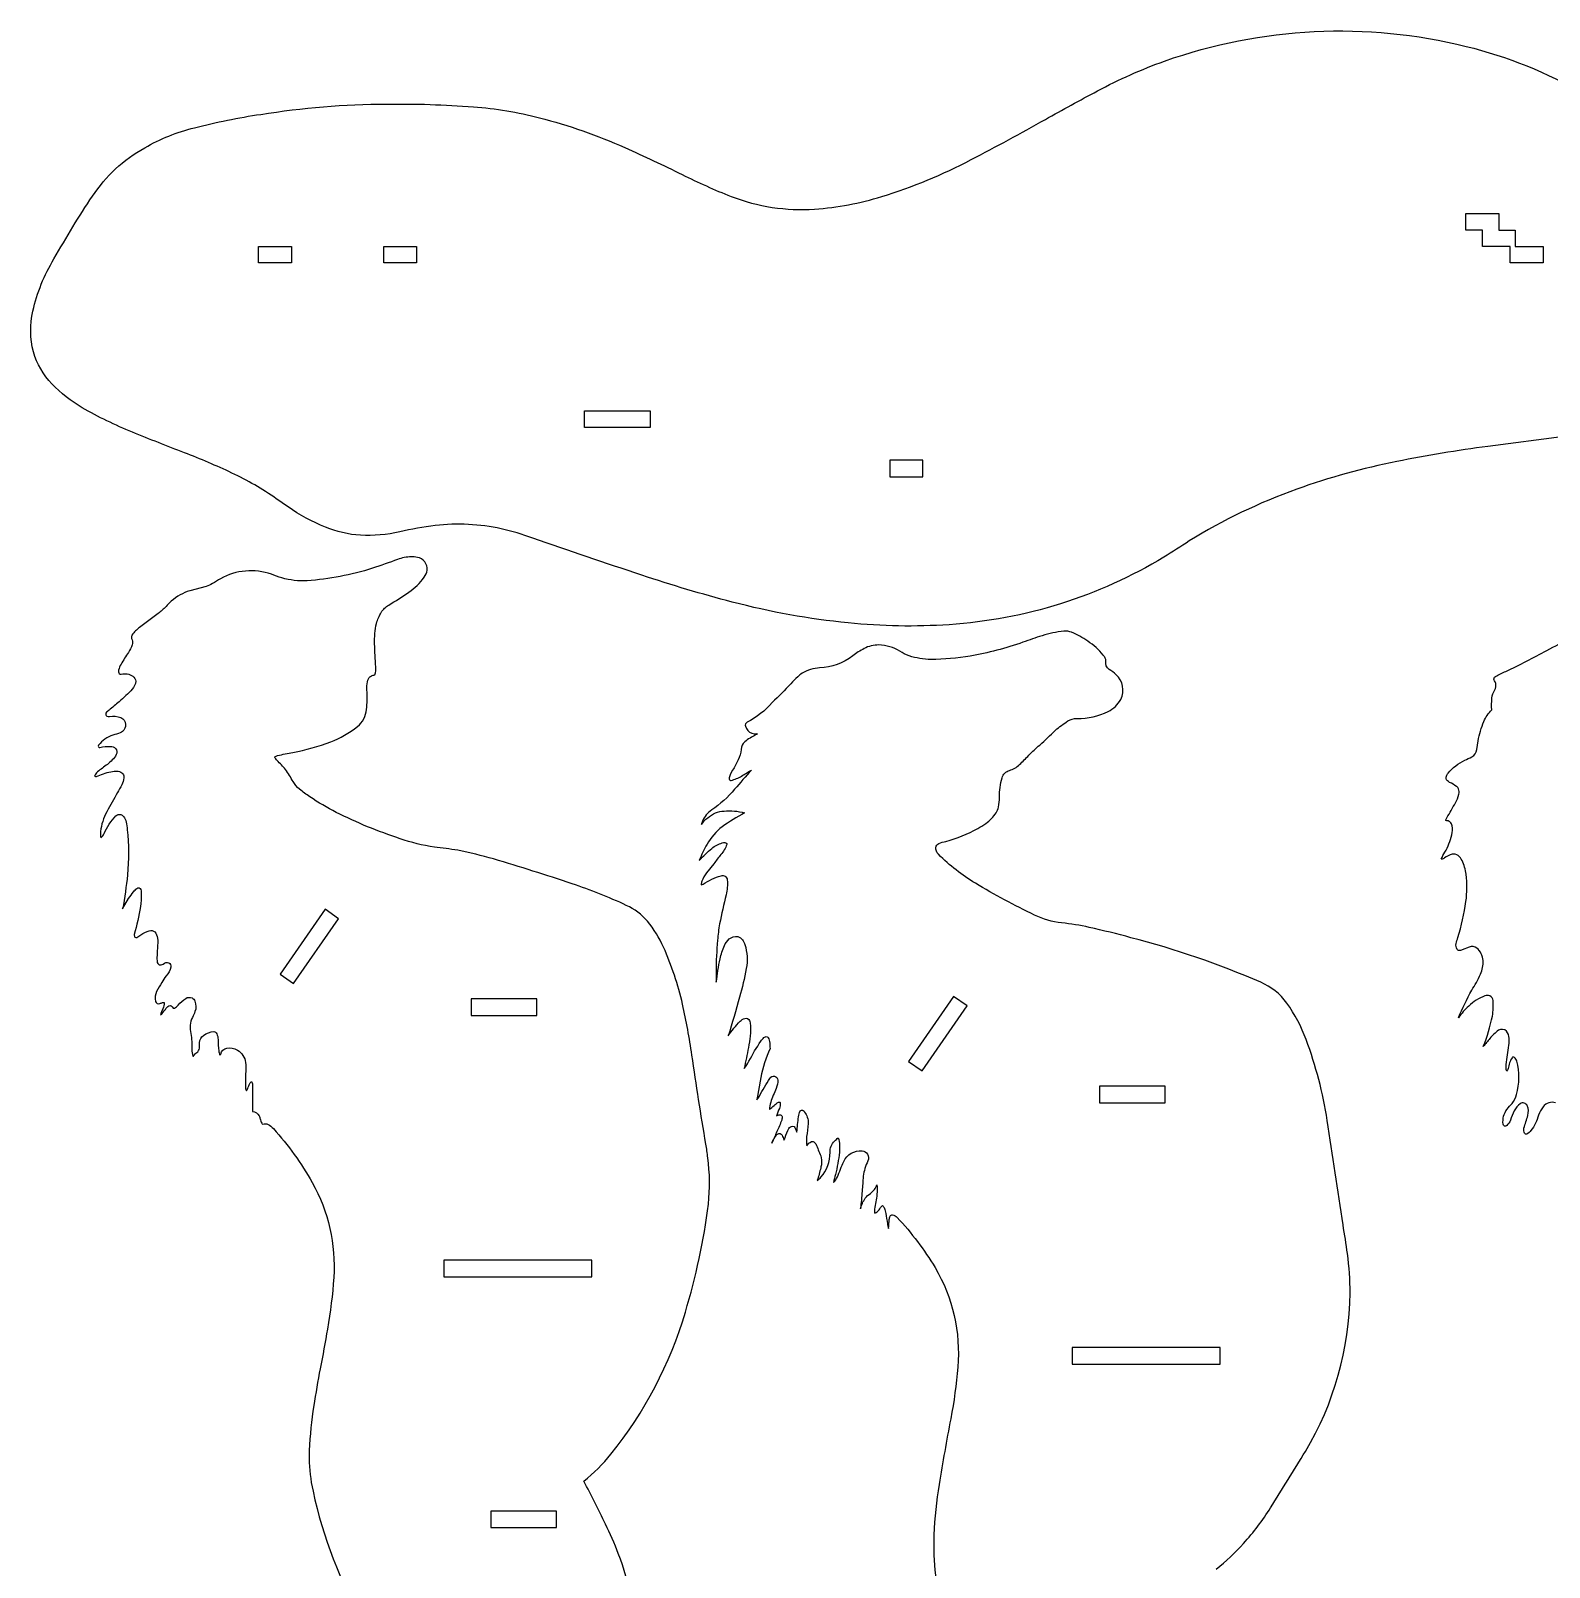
# Model space of a CAD drawing. Extents: x -678 to 636, y -56 to 1083.
# Drawn here: x -678 to -124, y 518 to 1079 of the extents above; entities that cross this region are included whole.
import ezdxf

# ---------------------------------------------------------------- set-up
doc = ezdxf.new("R2010")
doc.units = 0
doc.header["$MEASUREMENT"] = 0
doc.layers.get('0').update_dxf_attribs({"linetype": 'CONTINUOUS'})

msp = doc.modelspace()

# ---------------------------------------------------------------- linework, layer by layer
for points in [[(-118.88, 930.51), (-146.68, 926.88, 0.016937), (-179.86, 921.38, 0.037032), (-216.41, 911.26, 0.052186), (-255.62, 892.39, -0.00447), (-264.82, 886.52, -0.119641), (-343.21, 861.85, -0.042166), (-380, 862.5, -0.039221), (-422.3, 870.11, -0.016725), (-455.35, 879.92, -0.00324), (-495.13, 893.47, 0.027526), (-506.58, 896.82, 0.084054), (-530.69, 898.01, 0.027759), (-543.61, 895.73, -0.066396), (-557.98, 894.46, -0.080063), (-570.72, 897.41, -0.052876), (-584.38, 904.81, -0.008373), (-588.65, 907.77, 0.043949), (-604.86, 917.18, 0.018249), (-622.15, 924.56, -0.0052), (-641.17, 932.1, -0.034793), (-659.45, 941.01, -0.071755), (-670.53, 949.73, -0.120399), (-677.25, 961.35, -0.119099), (-677.46, 976.25, -0.081907), (-669.76, 995.3, -0.004649), (-662.89, 1007, -0.01167), (-655.7, 1018.17, -0.0538), (-647.38, 1028.1, -0.058055), (-636.65, 1035.83, -0.070925), (-618.54, 1043.13, -0.026154), (-594.35, 1048.03, -0.038412), (-548.44, 1051.77, -0.02244), (-516.73, 1050.77, -0.046675), (-492.64, 1046.77, -0.041268), (-461.51, 1035.92, -0.011292), (-440.62, 1026.07, 0.021315), (-422.76, 1018.09, 0.109476), (-392.27, 1013.45, 0.058378), (-367.79, 1018.06, 0.046188), (-335.18, 1031.51, 0.008532), (-308.08, 1046.18, -0.006303), (-289.12, 1056.55, -0.03728), (-264.62, 1067.44, -0.147404), (-154.55, 1072.83, -0.071157), (-111.67, 1055.51, -0.063535)], [(-459.29, 506.16, 0.054737), (-463.89, 523.03, 0.021849), (-468.54, 533.75, 0.007313), (-476.47, 549.38, 0.049451), (-466.58, 559.26, 0.097663), (-439.44, 611.03, 0.041192), (-431.01, 650.47, 0.06018), (-431.25, 667.4, 0.009833), (-431.93, 672.33, -0.006092), (-437.04, 704.87, 0.020295), (-440.46, 723.39, 0.047215), (-447.4, 744.22, 0.063203), (-453.22, 753.68, 0.111532), (-460.97, 759.47, 0.026717), (-480.74, 767.32, 0.009504), (-509.41, 776.39, 0.021715), (-522.49, 779.54, 0.016397), (-530.99, 780.74, -0.048691), (-543.52, 783.79, -0.036248), (-566.84, 793.39, -0.029109), (-576.4, 799.04, -0.017176), (-580.21, 801.88, -0.085201), (-582.52, 804.62, 0.024715), (-585.36, 809.06, 0.024807), (-588.33, 812.27, -0.04084), (-589.23, 813.48, -0.205737), (-588.18, 814.08, -0.018216), (-582.62, 815.24, 0.043688), (-568.81, 819.1, 0.072778), (-559.04, 824.67, 0.19757), (-555.74, 830.95, 0.040996), (-555.56, 834.37, 0.003107), (-555.6, 839.53, -0.120974), (-554.93, 842.31, -0.159708), (-553.96, 843.15, -0.058556), (-552.7, 843.53, 0.083041), (-552.35, 846.43, -0.005976), (-552.8, 854.87, -0.067909), (-552.1, 862.33, -0.075212), (-550.39, 866.34, -0.10325), (-547.64, 869.02, 0.016394), (-540.27, 873.7, 0.078168), (-534.66, 879.14, 0.107064), (-533.64, 881.74, 0.391234), (-537.2, 886.41, 0.071232), (-539.46, 886.61, 0.075225), (-544.39, 885.66, -0.007461), (-553.6, 882.43, -0.060746), (-577.44, 877.9, -0.089836), (-586.65, 878.95, -0.022613), (-590.45, 880.24, 0.215682), (-609.06, 878.61, 0.02234), (-611.95, 876.82, -0.049527), (-614.24, 875.84), (-620.23, 874.24, 0.101395), (-626.97, 870.47, 0.026856), (-628.87, 868.49, -0.031627), (-631.76, 865.9), (-638.14, 861.17, 0.052199), (-641.02, 858.47, 0.299828), (-641.27, 856.29, -0.156841), (-641.26, 854.54, -0.077227), (-642.61, 851.73, 0.019178), (-645.31, 847.44, 0.042434), (-646.23, 845.3, 0.201865), (-646.02, 844.06, 0.280055), (-645.22, 843.8, -0.216956), (-641.02, 843.08, -0.214003), (-639.94, 841.19, -0.175325), (-641.23, 838.36, -0.041328), (-645.98, 833.76, 0.005071), (-649.69, 830.61, 0.096947), (-650.79, 829.6, 0.440139), (-650.47, 828.49, 0.184973), (-649.51, 828.35, -0.13039), (-645.39, 827.97, -0.302127), (-643.69, 825.5, -0.279955), (-644.78, 822.9, -0.067393), (-645.62, 822.42, -0.020218), (-648.29, 821.57, 0.148736), (-653.49, 817.88, 0.304116), (-653.51, 817.3, 0.304116), (-652.98, 817.06, -0.057256), (-649.13, 817.45, -0.183471), (-647.29, 816.71, -0.336207), (-647.04, 814.45, -0.093975), (-650.3, 810.89, 0.010768), (-653.9, 808.15, 0.135226), (-654.95, 806.61, 0.211645), (-653.68, 806.69, -0.062615), (-648.37, 808.34, -0.060972), (-646.33, 808.36, -0.163249), (-644.66, 807.44, -0.183357), (-644.27, 805.97, -0.097747), (-645.05, 803.4, -0.025023), (-646.65, 800.59, 0.003797), (-650.48, 793.63, 0.091572), (-652.82, 786.37, 0.070734), (-652.68, 784.06, 0.130312), (-651.46, 785.71, -0.078542), (-647.22, 792.12, -0.235724), (-645.36, 792.62, -0.150607), (-644.41, 791.89, -0.127587), (-643.41, 789.87, -0.038908), (-643.07, 787.07, -0.055536), (-642.96, 770.62, -0.021613), (-644.74, 758.14), (-642.52, 761.92, -0.027598), (-640.72, 764.44, -0.048062), (-639.57, 765.61, -0.518481), (-638.04, 765.19, -0.085893), (-637.93, 763.6, -0.049411), (-638.25, 759.05, -0.033118), (-640.47, 748.87, 0.179453), (-640.23, 747.82, 0.259467), (-639.59, 747.77, 0.078898), (-638.12, 748.71, -0.059687), (-635, 750.17, -0.242789), (-633.03, 749.83, -0.153887), (-631.98, 747.48, -0.056215), (-632.03, 744, 0.029849), (-632.17, 738.99, 0.643021), (-629.94, 738.05, -0.32615), (-627.82, 738.49, -0.327713), (-627.16, 736.95, -0.123703), (-628.84, 733.75, 0.051324), (-630.39, 731.3, 0.044607), (-632.34, 728.08, 0.164112), (-632.71, 724.45, 0.415618), (-631.18, 723.62, -0.012072), (-630.12, 724.03, -0.127513), (-629.54, 724.03, -0.124142), (-630.09, 721.72), (-630.56, 720.62, 0.059832), (-630.88, 719.47, 0.048074), (-629.13, 721.51, -0.063431), (-628.19, 722.56, -0.107144), (-627.38, 722.93, -0.276164), (-626.71, 722.61, 0.08354), (-626.29, 722, 0.281542), (-625.74, 721.96, 0.110862), (-624.46, 723.09, -0.035105), (-621.68, 725.54, -0.244789), (-619.4, 725.72, -0.184927), (-618.37, 724.5, -0.192746), (-618.33, 720.71, -0.054575), (-619.28, 718.6, 0.180076), (-619.82, 712.73, -0.04595), (-619.48, 706.88, 0.072881), (-619.13, 704.41, 0.311275), (-618.78, 704.67, -0.114641), (-617.65, 705.73, 0.201899), (-616.66, 707.38, 0.035248), (-616.71, 709.35, -0.228913), (-615.18, 712.03, -0.136638), (-611.48, 713.43, -0.33239), (-610.39, 712.61, -0.094938), (-609.91, 710.47, 0.029527), (-609.67, 706.4, 0.038184), (-609.3, 704.85, 0.203815), (-608.93, 705.2, -0.297837), (-606.7, 707.41, -0.195538), (-602.87, 706.62, -0.242876), (-599.85, 702.11, -0.040777), (-599.81, 698.8, 0.0158), (-599.9, 692.79, 0.241284), (-599.5, 691.84, 0.064308), (-599.04, 692.69, -0.04474), (-598.3, 694.48, -0.099132), (-597.67, 695.21, -0.091287), (-597.29, 693.39, -0.006054), (-597.36, 684.22, -0.277732), (-594.95, 682.63, -0.07016), (-594.56, 681.6, 0.095816), (-593.98, 680.03, 0.074993), (-593.6, 679.62, -0.218996), (-591.67, 679.56, -0.095167), (-589.71, 678.03, -0.053438), (-575.54, 658.34, -0.14535), (-567.72, 623.74, -0.028956), (-570.01, 604.91, -0.005522), (-572.65, 590.43, 0.006318), (-575, 576.96, 0.028773), (-576.63, 560.62, 0.048976), (-575.9, 548.89, 0.07985), (-558.36, 500.73, 0.060537)], [(-245.84, 517.34, 0.049697), (-235.78, 526.71, 0.044365), (-225.95, 539.69, 0.001614), (-213.25, 560.24, 0.132861), (-196.92, 618.06, 0.036087), (-197.91, 632.41, 0.008147), (-199.51, 642.88, -0.001421), (-205.26, 681.01, 0.05004), (-212.95, 710.47, 0.065672), (-220.02, 723.84, 0.131686), (-229.53, 731.41, 0.038454), (-276.86, 747.67, 0.009692), (-292.14, 751.44, 0.030801), (-302.17, 753.04, -0.082097), (-312.01, 755.94, -0.023289), (-333.62, 767.51, -0.062484), (-347.1, 778.09, -0.224886), (-348.02, 780.7, -0.22693), (-347.02, 782, -0.063935), (-344.36, 782.8, 0.056796), (-332.79, 787.49, 0.022015), (-329.78, 789.37, 0.086352), (-326.06, 793.24, 0.078374), (-325.23, 795.3, 0.057276), (-324.87, 798.93, -0.066349), (-323.89, 806.01, -0.262842), (-321.16, 808.69, 0.125745), (-317.53, 810.82, 0.013785), (-314.13, 814.26, -0.016765), (-310.16, 817.93, 0.008728), (-304.42, 823.34, -0.036794), (-299.87, 826.73, -0.132068), (-296.56, 827.67, 0.121768), (-285.18, 830.18, 0.149683), (-280.59, 834.57, 0.340256), (-282.35, 843.65, 0.038056), (-284.81, 845.52, -0.293732), (-286.02, 848.62, 0.147455), (-286.24, 849.67, 0.061954), (-287.01, 850.79, 0.077099), (-292.63, 855.8, 0.062198), (-298.53, 859.08, 0.092639), (-301.38, 859.52, 0.046621), (-309.32, 857.82, 0.014622), (-316.28, 855.43, -0.039554), (-335.51, 850.37, -0.041544), (-349.85, 849.18, -0.077366), (-357.82, 850.48, -0.056515), (-361.19, 852.22, 0.126943), (-368.83, 854.46, 0.122538), (-374.2, 853.14, 0.046323), (-378.35, 850.45, -0.151902), (-390.44, 846.11, 0.116374), (-396.82, 844.12, 0.045546), (-398.46, 842.86, 0.026568), (-400.95, 840.32, -0.014231), (-407.72, 833.46, -0.092538), (-416.9, 826.24, 0.371042), (-417.5, 824.82, 0.244214), (-415.22, 822.24, 0.09846), (-413.27, 822.1, -0.168317), (-413.81, 821.61, 0.048055), (-417.77, 819.14, 0.206494), (-419.13, 816.36, -0.101644), (-420.15, 812.51, -0.027936), (-422.21, 808.75), (-422.93, 807.4, 0.042583), (-423.48, 805.98, 0.343745), (-423.11, 805.08, 0.169579), (-422.78, 805.04, 0.080991), (-418.92, 806.64, -0.014851), (-415.32, 808.78, 0.010857), (-421.45, 801.82, -0.065233), (-429.83, 794.27, 0.135819), (-433.21, 790.15, 0.044205), (-433.58, 788.93, -0.131503), (-428.44, 793.21, -0.094186), (-425.31, 793.86, -0.090596), (-417.83, 793.21, 0.033538), (-425.99, 788.13, 0.101146), (-431.52, 781.73, 0.029393), (-434.36, 775.87, -0.021218), (-429.78, 780.26, -0.11125), (-426.01, 782.24, -0.064504), (-425.02, 782.41, -0.206741), (-424.31, 782.05, -0.213385), (-424.31, 781.66, -0.091645), (-426.49, 777.97, 0.02779), (-429.03, 774.62), (-431.69, 771.28, 0.077474), (-433.41, 768.23, 0.042437), (-433.72, 766.99, 0.157578), (-432.93, 767.24, -0.067802), (-426.43, 770.29, -0.49619), (-424.16, 768.75, -0.082601), (-424.54, 763.35, 0.01182), (-426.94, 752.68, 0.024523), (-427.71, 746.77, 0.018698), (-428.24, 735.27, 0.01221), (-428.15, 731.43, -0.016518), (-426.76, 739.97, -0.051017), (-425.2, 744.8, -0.097515), (-423.46, 747.2, -0.221721), (-420.26, 748.05, -0.178184), (-418.57, 746.87, -0.093771), (-417.68, 745.13, -0.112098), (-417.19, 736.37, -0.023806), (-419.63, 726, -0.005214), (-423.78, 711.83, -0.052751), (-419.43, 717.18, -0.09292), (-417.77, 718.21, -0.404011), (-416, 717.41, -0.09675), (-415.79, 716.65, -0.06484), (-415.79, 711.78, -0.017261), (-416.41, 707.6, -0.009702), (-417.99, 699.99, 0.042015), (-416.22, 702.6, -0.031868), (-411.86, 709.93, -0.028481), (-410.78, 711.25, -0.238253), (-409.58, 711.53, -0.180148), (-409.2, 711.19, -0.108056), (-408.67, 709.23, 0.007815), (-408.55, 707.2, 0.062107), (-411.95, 696.69), (-413.31, 688.51, 0.04252), (-412.43, 689.84, -0.025694), (-408.63, 696.36, -0.314724), (-406.94, 697.09, -0.314724), (-405.68, 695.74, -0.098845), (-406.29, 692.71, 0.016331), (-408.31, 687.62, 0.078647), (-408.74, 684.97, -0.048034), (-407.05, 686.42, -0.080617), (-405.46, 687.62, -0.094315), (-405.01, 687.7, -0.318948), (-404.79, 687.33, -0.115287), (-405.11, 685.38, 0.017906), (-406.22, 682.59, -0.134192), (-404.94, 683.06, -0.357321), (-404.17, 682.43, -0.141261), (-404.28, 681.15, -0.025304), (-406.01, 676.91, 0.007077), (-407.88, 672.72, -0.077116), (-406.62, 675, -0.108775), (-405.78, 676.05, -0.441145), (-404.16, 675.63, -0.068952), (-403.5, 673.79, 0.080591), (-402.99, 674.83, -0.058547), (-401.67, 678.09, -0.268217), (-400.22, 678.9, -0.235272), (-399.47, 678.39, -0.061369), (-399.01, 677.33, 0.04748), (-398.75, 676.73, -0.011897), (-398.13, 682.33, -0.058015), (-397.54, 684.46, -0.439069), (-396.46, 684.63, -0.154183), (-395.91, 684.01, -0.039773), (-394.96, 682.21, -0.092947), (-394.61, 679.87, -0.026314), (-395.19, 675.11, 0.087976), (-395.09, 671.76, -0.169244), (-393.46, 673.27, -0.264153), (-392.32, 673, -0.119066), (-391.87, 672.44, -0.013223), (-390.06, 668.05, -0.107195), (-389.76, 665.18, -0.019475), (-390.04, 663.71, -0.01655), (-391.31, 659.14, 0.098263), (-389.97, 660.29, 0.186868), (-386.64, 669.38, -0.210185), (-384.98, 673.47, -0.008874), (-383.66, 674.67, -0.099701), (-383.23, 669.4, -0.037307), (-384.7, 661.27, 0.013695), (-385.37, 658.4, 0.101055), (-383.99, 660.37, -0.005312), (-381.67, 666.05, -0.303668), (-374.99, 669.97, -0.507385), (-372.82, 666.25, 0.091481), (-374.51, 660.61, 0.010378), (-374.93, 655.22, -0.004204), (-375.56, 648.72, -0.08858), (-373.81, 652.65, -0.104722), (-371.89, 654.38, 0.158353), (-369.59, 657.56, -0.053272), (-369.54, 654.05, -0.024415), (-370.4, 648.69, 0.088623), (-370.45, 647.66, 0.089337), (-370.28, 647.17, 0.108049), (-368.79, 648.42, -0.011557), (-367.56, 649.94, -0.176586), (-366.8, 648.92, -0.034364), (-366.31, 647.1, -0.01041), (-365.72, 643.38, 0.023915), (-365.34, 641.53, 0.020055), (-365.04, 644.92, -0.060136), (-364.72, 646.05, -0.279762), (-363.83, 646.61, -0.168932), (-362.13, 645.61, -0.051067), (-348.32, 627.31, -0.155047), (-340.06, 591.05, -0.027928), (-342.63, 572.19, 0.007238), (-346.85, 548.22, 0.028967), (-348.76, 529.77, 0.074267), (-345.48, 500.81, 0.066044)], [(-121.95, 687.4, 0.317363), (-126.51, 686.01, 0.087814), (-128.15, 682.89, -0.086223), (-130.96, 677.29, -0.115707), (-132.47, 676.05, -0.375476), (-133.26, 676.3, -0.193366), (-133.49, 678.19, 0.006299), (-132.07, 682.82, 0.15773), (-132.29, 686.4, 0.45588), (-134.89, 687.09, 0.121773), (-137.04, 684.46, 0.025354), (-138.47, 681.06, -0.091876), (-139.7, 679.15, -0.644123), (-141.11, 679.69, -0.192504), (-139.67, 685.07, -0.021205), (-137.85, 687.21, 0.099279), (-136.22, 690.46, 0.134086), (-136.14, 702.62, 0.148282), (-136.95, 703.98, 0.394868), (-137.82, 703.88, 0.087766), (-138.73, 702.03, -0.019707), (-139.31, 699.9, -0.066465), (-139.79, 698.92, -0.101817), (-140.01, 701.44, 0.005332), (-138.98, 708.4, 0.032812), (-138.91, 710.96, 0.156324), (-139.9, 713.54, 0.364394), (-142.78, 713.88, 0.075758), (-145.9, 710.93, -0.004678), (-148.34, 707.94, 0.04602), (-145.04, 719.09, 0.072516), (-144.78, 724.73, 0.251245), (-145.96, 726.46, 0.181791), (-147.72, 726.42, 0.107855), (-153.65, 722.71, 0.048237), (-157.42, 718.47, -0.025583), (-152.55, 728.51, 0.036002), (-149.33, 734.33, 0.11715), (-148.39, 739.31, 0.200358), (-150.71, 743.89, 0.272059), (-153.47, 744.27), (-156, 743.19, -0.154473), (-157.38, 743, -0.187571), (-157.9, 743.41, -0.199731), (-158.24, 745.54, -0.029204), (-157.61, 747.69, 0.03816), (-154.67, 760.87, 0.063897), (-154.62, 770.8, 0.069224), (-156.08, 775.82, 0.119133), (-157.54, 777.67, 0.20942), (-159.73, 778.08, 0.100137), (-162.47, 776.75, -0.131398), (-163.65, 776.27, -0.048161), (-162.35, 778.87, 0.073856), (-159.82, 785.18, 0.076446), (-159.68, 788.45, 0.160887), (-160.5, 789.89, 0.128942), (-161.99, 790.4, -0.119306), (-161.66, 791.45, 0.013318), (-158.51, 796.84, 0.058599), (-157.27, 800, 0.157944), (-157.39, 802.02, 0.110707), (-158.06, 802.82, 0.041932), (-160.67, 804.34, -0.20133), (-161.91, 805.73, -0.147883), (-161.82, 806.63, -0.074235), (-161.16, 807.73, -0.115424), (-155.11, 812.4, 0.025639), (-152.52, 813.62, 0.239771), (-150.68, 816.34), (-150.22, 819.49, -0.049589), (-148.16, 826.54, -0.090983), (-145.25, 830.76, -0.033442), (-145.21, 835.07, -0.107902), (-144.13, 838.06, 0.175256), (-143.79, 840.43, 0.062824), (-144.39, 841.63, -0.395309), (-143.91, 842.97, -0.026388), (-140.11, 844.8, 0.017821), (-125.16, 852.48, -0.038158), (-107.42, 860.46, -0.087709)]]:
    msp.add_lwpolyline(points, format="xyb")
for points in [[(-154.68, 1005.82), (-154.68, 1011.82), (-142.68, 1011.82), (-142.68, 1005.82), (-136.68, 1005.82), (-136.68, 999.82), (-126.54, 999.82), (-126.54, 993.82), (-138.54, 993.82), (-138.54, 999.82), (-148.68, 999.82), (-148.68, 1005.82)], [(-583.13, 993.82), (-595.13, 993.82), (-595.13, 999.82), (-583.13, 999.82)], [(-537.47, 993.82), (-549.47, 993.82), (-549.47, 999.82), (-537.47, 999.82)], [(-452.26, 933.82), (-476.26, 933.82), (-476.26, 939.82), (-452.26, 939.82)], [(-352.83, 921.82), (-364.83, 921.82), (-364.83, 915.82), (-352.83, 915.82)], [(-570.87, 758.02), (-587.3, 734.36), (-582.37, 730.94), (-565.95, 754.59)], [(-517.63, 725.31), (-517.63, 719.31), (-493.63, 719.31), (-493.63, 725.31)], [(-341.6, 726.18), (-358.03, 702.53), (-353.1, 699.1), (-336.67, 722.76)], [(-288.36, 693.48), (-288.36, 687.48), (-264.36, 687.48), (-264.36, 693.48)], [(-527.56, 629.97), (-527.56, 623.97), (-473.56, 623.97), (-473.56, 629.97)], [(-298.29, 598.13), (-298.29, 592.13), (-244.29, 592.13), (-244.29, 598.13)], [(-510.45, 538.48), (-510.45, 532.48), (-486.45, 532.48), (-486.45, 538.48)]]:
    msp.add_lwpolyline(points, close=True)

doc.saveas('drawing.dxf')
